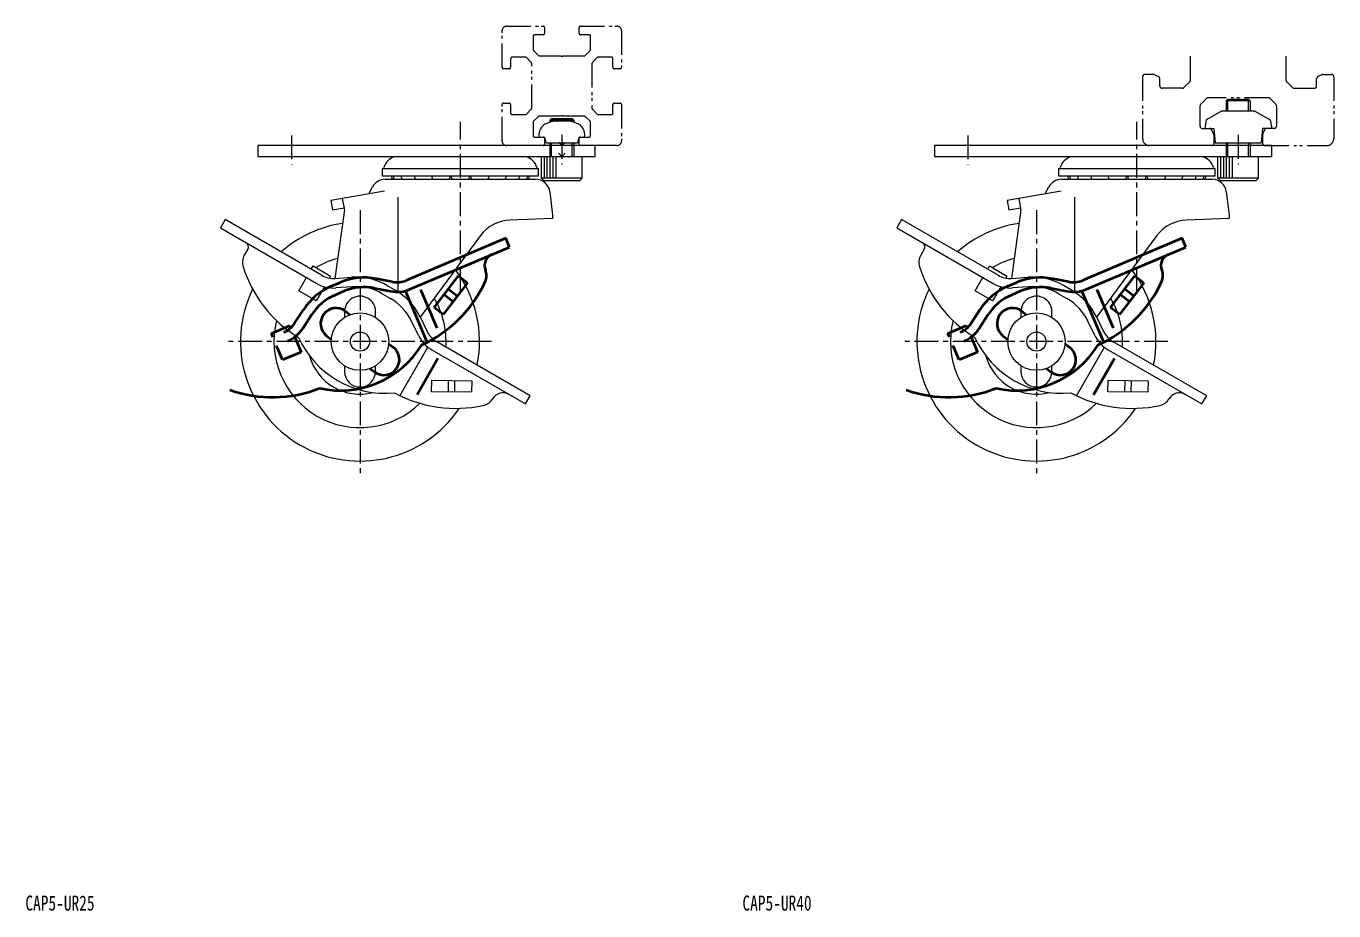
# Model space of a CAD drawing. Units: millimetres on the paper. Extents: x -594 to 524, y -420 to -108.
# Drawn here: x 245.7 to 519.2, y -419.6 to -234.5 of the extents above; entities that cross this region are included whole.
import ezdxf
from ezdxf.enums import TextEntityAlignment as Align

# ---------------------------------------------------------------- set-up
doc = ezdxf.new("R2010")
doc.units = ezdxf.units.MM
doc.linetypes.add('CHAIN1', pattern=[8, 5, -1, 1, -1])
doc.linetypes.add('DOUBLE_CHAIN1', pattern=[8.8, 5, -1, 0.6, -0.6, 0.6, -1])
doc.layers.add('0-0', color=7, linetype='Continuous', lineweight=18)
doc.layers.add('0-1', color=4, linetype='DOUBLE_CHAIN1', lineweight=18)
doc.styles.add('ＭＳ ゴシック', font='')
doc.styles.get('ＭＳ ゴシック').set_extended_font_data('MS Gothic')

msp = doc.modelspace()

# ---------------------------------------------------------------- linework, layer by layer
at = {"layer": '0-0'}
for p, q in [((497.063, -249.8), (496.713, -250.15)), ((496.713, -250.15), (496.713, -252.3)), ((497.063, -249.8), (501.363, -249.8)), ((501.713, -250.15), (501.363, -249.8)), ((501.713, -250.15), (501.713, -252.3)), ((355.563, -253.8), (355.213, -254.15)), ((355.213, -254.15), (355.213, -254.6)), ((355.563, -253.8), (359.863, -253.8)), ((359.311, -254.4), (356.116, -254.4)), ((360.213, -254.15), (359.863, -253.8)), ((360.213, -254.15), (360.213, -254.6)), ((495.713, -252.3), (492.534, -254.135)), ((502.713, -252.3), (495.713, -252.3)), ((502.713, -252.3), (505.892, -254.135)), ((355.432, -254.521), (354.558, -254.839)), ((360.868, -254.839), (359.995, -254.521)), ((494.126, -255.9), (494.388, -258.9)), ((504.301, -255.9), (504.038, -258.9)), ((294.145, -259.5), (294.145, -261.8)), ((364.713, -259.5), (294.145, -259.5)), ((352.966, -257.7), (354.142, -257.7)), ((354.463, -258.9), (354.142, -257.7)), ((354.463, -258.9), (360.963, -258.9)), ((355.213, -258.9), (355.213, -261.8)), ((360.213, -258.9), (360.213, -261.8)), ((361.285, -257.7), (360.963, -258.9)), ((361.285, -257.7), (362.46, -257.7)), ((364.713, -261.8), (364.713, -259.5)), ((435.645, -259.5), (435.645, -261.8)), ((506.213, -259.5), (435.645, -259.5)), ((494.388, -258.9), (504.038, -258.9)), ((496.713, -258.9), (496.713, -261.8)), ((501.713, -258.9), (501.713, -261.8)), ((506.213, -261.8), (506.213, -259.5)), ((294.145, -261.8), (364.713, -261.8)), ((354.07, -266.3), (354.07, -261.8)), ((354.677, -266.3), (354.677, -261.8)), ((355.285, -266.3), (355.285, -261.8)), ((355.892, -266.3), (355.892, -261.8)), ((356.499, -266.3), (356.499, -261.8)), ((357.713, -261.8), (357.006, -261.093)), ((357.713, -261.8), (358.42, -261.093)), ((361.963, -266.3), (361.963, -261.8)), ((435.645, -261.8), (506.213, -261.8)), ((495.57, -266.3), (495.57, -261.8)), ((496.177, -266.3), (496.177, -261.8)), ((496.785, -266.3), (496.785, -261.8)), ((497.392, -266.3), (497.392, -261.8)), ((497.999, -266.3), (497.999, -261.8)), ((503.463, -266.3), (503.463, -261.8)), ((320.2, -265.9), (320.2, -264.3)), ((320.2, -264.3), (352.8, -264.3)), ((352.8, -264.3), (352.8, -265.9)), ((461.7, -265.9), (461.7, -264.3)), ((461.7, -264.3), (494.3, -264.3)), ((494.3, -264.3), (494.3, -265.9)), ((352.8, -265.9), (320.2, -265.9)), ((320.758, -266.54), (352.242, -266.54)), ((361.963, -266.3), (353.463, -266.3)), ((353.963, -266.8), (361.463, -266.8)), ((361.963, -266.3), (361.463, -266.8)), ((494.3, -265.9), (461.7, -265.9)), ((462.258, -266.54), (493.742, -266.54)), ((503.463, -266.3), (494.963, -266.3)), ((495.463, -266.8), (502.963, -266.8)), ((503.463, -266.3), (502.963, -266.8)), ((320.645, -268.993), (309.4, -270.975)), ((312.226, -272.606), (311.862, -270.541)), ((317.35, -269.574), (318.103, -268.143)), ((323.5, -290.132), (323.5, -270.259)), ((355.221, -269.185), (355.8, -274.04)), ((462.145, -268.993), (450.9, -270.975)), ((453.726, -272.606), (453.362, -270.541)), ((458.85, -269.574), (459.603, -268.143)), ((465, -290.132), (465, -270.259)), ((496.721, -269.185), (497.3, -274.04)), ((309.4, -270.975), (309.747, -272.945)), ((309.747, -272.945), (312.209, -272.511)), ((312.232, -272.915), (310.261, -287.283)), ((450.9, -270.975), (451.247, -272.945)), ((451.247, -272.945), (453.709, -272.511)), ((453.732, -272.915), (451.761, -287.283)), ((287.284, -274.972), (286.284, -276.704)), ((307.462, -286.622), (287.284, -274.972)), ((355.8, -274.773), (346.85, -275.086)), ((355.8, -274.04), (355.8, -274.773)), ((428.784, -274.972), (427.784, -276.704)), ((448.962, -286.622), (428.784, -274.972)), ((497.3, -274.773), (488.35, -275.086)), ((497.3, -274.04), (497.3, -274.773)), ((286.284, -276.704), (306.462, -288.354)), ((340.699, -278.321), (328.082, -295.367)), ((427.784, -276.704), (447.962, -288.354)), ((482.199, -278.321), (469.582, -295.367)), ((292.019, -281.17), (291.293, -282.428)), ((433.519, -281.17), (432.793, -282.428)), ((302.697, -289.875), (304.297, -287.104)), ((305.297, -285.372), (305.697, -284.679)), ((305.697, -284.679), (309.334, -286.779)), ((309.334, -286.779), (309.083, -287.214)), ((310.324, -287.279), (313.693, -287.034)), ((444.197, -289.875), (445.797, -287.104)), ((446.797, -285.372), (447.197, -284.679)), ((447.197, -284.679), (450.834, -286.779)), ((450.834, -286.779), (450.583, -287.214)), ((451.824, -287.279), (455.193, -287.034)), ((306.334, -291.975), (302.697, -289.875)), ((308.039, -289.022), (306.334, -291.975)), ((313.838, -289.029), (310.469, -289.273)), ((322.866, -289.742), (321.134, -288.742)), ((447.834, -291.975), (444.197, -289.875)), ((449.539, -289.022), (447.834, -291.975)), ((455.338, -289.029), (451.969, -289.273)), ((464.366, -289.742), (462.634, -288.742)), ((320.134, -290.474), (321.866, -291.474)), ((461.634, -290.474), (463.366, -291.474)), ((312.25, -294.25), (312.25, -295.456)), ((318.75, -295.456), (318.75, -294.25)), ((328.065, -295.332), (329.538, -298.372)), ((453.75, -294.25), (453.75, -295.456)), ((460.25, -295.456), (460.25, -294.25)), ((469.565, -295.332), (471.038, -298.372)), ((327.738, -299.244), (326.265, -296.204)), ((469.238, -299.244), (467.765, -296.204)), ((351.11, -311.822), (331.538, -300.522)), ((492.61, -311.822), (473.038, -300.522)), ((323.861, -311.819), (329.708, -301.692)), ((330.538, -302.254), (350.11, -313.554)), ((465.361, -311.819), (471.208, -301.692)), ((472.038, -302.254), (491.61, -313.554)), ((312.25, -305.544), (312.25, -306.75)), ((318.75, -306.75), (318.75, -305.544)), ((453.75, -305.544), (453.75, -306.75)), ((460.25, -306.75), (460.25, -305.544)), ((330.462, -310.986), (330.49, -308.586)), ((330.49, -308.586), (338.862, -308.685)), ((333.962, -308.627), (333.934, -311.027)), ((335.334, -311.043), (335.362, -308.644)), ((338.862, -308.685), (338.834, -311.085)), ((471.962, -310.986), (471.99, -308.586)), ((471.99, -308.586), (480.362, -308.685)), ((475.462, -308.627), (475.434, -311.027)), ((476.834, -311.043), (476.862, -308.644)), ((480.362, -308.685), (480.334, -311.085)), ((338.834, -311.085), (330.462, -310.986)), ((350.11, -313.554), (351.11, -311.822)), ((480.334, -311.085), (471.962, -310.986)), ((491.61, -313.554), (492.61, -311.822)), ((343.254, -312.428), (343.231, -312.469)), ((484.754, -312.428), (484.731, -312.469))]:
    msp.add_line(p, q, dxfattribs=at)
at = {"layer": '0-0', "lineweight": 40}
for p, q in [((345.973, -278.874), (325.169, -287.705)), ((346.754, -280.715), (345.973, -278.874)), ((487.473, -278.874), (466.669, -287.705)), ((488.254, -280.715), (487.473, -278.874)), ((325.951, -289.546), (346.754, -280.715)), ((467.451, -289.546), (488.254, -280.715)), ((330.979, -293.395), (336.097, -286.768)), ((336.097, -286.768), (337.996, -288.235)), ((341.729, -285.513), (341.748, -285.556)), ((472.479, -293.395), (477.597, -286.768)), ((477.597, -286.768), (479.496, -288.235)), ((483.229, -285.513), (483.248, -285.556)), ((309.5, -288.924), (311.341, -288.143)), ((318.548, -289.317), (321.862, -289.97)), ((322.249, -288.008), (318.934, -287.355)), ((329.571, -300.635), (325.002, -289.87)), ((328.156, -289.623), (331.561, -297.643)), ((337.996, -288.235), (332.878, -294.862)), ((335.857, -291.005), (333.957, -289.538)), ((451, -288.924), (452.841, -288.143)), ((460.048, -289.317), (463.362, -289.97)), ((463.749, -288.008), (460.434, -287.355)), ((471.071, -300.635), (466.502, -289.87)), ((469.656, -289.623), (473.061, -297.643)), ((479.496, -288.235), (474.378, -294.862)), ((477.357, -291.005), (475.457, -289.538)), ((312.122, -289.984), (310.281, -290.765)), ((333.101, -290.646), (335.001, -292.113)), ((453.622, -289.984), (451.781, -290.765)), ((474.601, -290.646), (476.501, -292.113)), ((301.826, -296.677), (303.658, -293.839)), ((305.338, -294.924), (303.506, -297.762)), ((312.464, -294.143), (313.428, -294.869)), ((332.878, -294.862), (330.979, -293.395)), ((443.326, -296.677), (445.158, -293.839)), ((446.838, -294.924), (445.006, -297.762)), ((453.964, -294.143), (454.928, -294.869)), ((474.378, -294.862), (472.479, -293.395)), ((296.965, -298.808), (300.831, -297.166)), ((300.831, -297.166), (301.028, -297.629)), ((438.465, -298.808), (442.331, -297.166)), ((442.331, -297.166), (442.528, -297.629)), ((297.278, -299.544), (296.965, -298.808)), ((301.844, -299.551), (303.176, -302.69)), ((308.553, -299.334), (309.516, -300.06)), ((438.778, -299.544), (438.465, -298.808)), ((443.344, -299.551), (444.676, -302.69)), ((450.053, -299.334), (451.016, -300.06)), ((299.31, -304.331), (298.059, -301.385)), ((303.176, -302.69), (299.31, -304.331)), ((321.484, -300.94), (322.447, -301.666)), ((440.81, -304.331), (439.559, -301.385)), ((444.676, -302.69), (440.81, -304.331)), ((462.984, -300.94), (463.947, -301.666)), ((317.572, -306.131), (318.536, -306.857)), ((331.804, -304.061), (327.447, -311.607)), ((459.072, -306.131), (460.036, -306.857)), ((473.304, -304.061), (468.947, -311.607))]:
    msp.add_line(p, q, dxfattribs=at)
at = {"layer": '0-0'}
for points in [[(492.534, -254.135), (492.213, -255.9), (494.126, -255.9)], [(505.892, -254.135), (506.213, -255.9), (504.301, -255.9)], [(357.006, -258.793), (357.713, -259.5), (358.42, -258.793)], [(353.963, -266.8), (353.463, -266.3), (353.463, -261.8)], [(495.463, -266.8), (494.963, -266.3), (494.963, -261.8)]]:
    msp.add_lwpolyline(points, dxfattribs=at)
for centre, radius in [((315.5, -300.5), 6), ((457, -300.5), 6), ((315.5, -300.5), 2), ((457, -300.5), 2)]:
    msp.add_circle(centre, radius, dxfattribs=at)
for centre, radius, start, end in [((356.116, -256.4), 2, 90, 110), ((359.311, -256.4), 2, 70, 90), ((355.413, -257.188), 2.5, 110, 191.82177), ((360.013, -257.188), 2.5, 348.17823, 70), ((323.834, -265.111), 3.5, 108.9031, 162.99647), ((349.166, -265.111), 3.5, 17.0035, 71.09686), ((465.334, -265.111), 3.5, 108.9031, 162.99647), ((490.666, -265.111), 3.5, 17.0035, 71.09686), ((320.2, -264), 0.3, 270.00002, 342.99648), ((352.8, -264), 0.3, 197.00351, 269.99996), ((461.7, -264), 0.3, 270.00002, 342.99648), ((494.3, -264), 0.3, 197.00351, 269.99996), ((320.758, -269.54), 3, 89.99998, 152.24815), ((324, -265.515), 1.984, 191.17179, 211.08122), ((324.382, -265.515), 1.984, 191.17179, 211.08122), ((326.035, -265.515), 1.984, 191.17179, 211.08122), ((328.822, -265.515), 1.984, 191.17179, 211.08122), ((332.441, -265.515), 1.984, 191.17178, 211.08122), ((328.822, -265.515), 1.984, 328.91878, 335.75464), ((332.441, -265.515), 1.984, 328.91878, 348.8282), ((336.5, -265.515), 1.984, 191.17178, 211.08122), ((336.5, -265.515), 1.984, 328.91878, 348.8282), ((340.559, -265.515), 1.984, 191.17178, 211.08122), ((340.559, -265.515), 1.984, 328.91878, 348.8282), ((344.178, -265.515), 1.984, 204.24535, 211.08122), ((344.178, -265.515), 1.984, 328.91878, 348.82819), ((346.965, -265.515), 1.984, 328.91878, 348.82819), ((348.618, -265.515), 1.984, 328.91878, 348.82819), ((349, -265.515), 1.984, 328.91878, 348.82818), ((352.242, -269.54), 3, 6.7968, 89.99998), ((462.258, -269.54), 3, 89.99998, 152.24815), ((465.5, -265.515), 1.984, 191.17179, 211.08122), ((465.882, -265.515), 1.984, 191.17179, 211.08122), ((467.535, -265.515), 1.984, 191.17179, 211.08122), ((470.322, -265.515), 1.984, 191.17179, 211.08122), ((473.941, -265.515), 1.984, 191.17178, 211.08122), ((470.322, -265.515), 1.984, 328.91878, 335.75464), ((473.941, -265.515), 1.984, 328.91878, 348.8282), ((478, -265.515), 1.984, 191.17178, 211.08122), ((478, -265.515), 1.984, 328.91878, 348.8282), ((482.059, -265.515), 1.984, 191.17178, 211.08122), ((482.059, -265.515), 1.984, 328.91878, 348.8282), ((485.678, -265.515), 1.984, 204.24535, 211.08122), ((485.678, -265.515), 1.984, 328.91878, 348.82819), ((488.465, -265.515), 1.984, 328.91878, 348.82819), ((490.118, -265.515), 1.984, 328.91878, 348.82819), ((490.5, -265.515), 1.984, 328.91878, 348.82818), ((493.742, -269.54), 3, 6.7968, 89.99998), ((311.241, -272.779), 1, 352.18958, 10), ((452.741, -272.779), 1, 352.18958, 10), ((315.5, -300.5), 25, 98.3826, 131.33708), ((347.129, -283.081), 8, 92.00003, 143.32582), ((457, -300.5), 25, 98.3826, 131.33708), ((488.629, -283.081), 8, 92.00003, 143.32582), ((291.153, -280.67), 1, 330, 60), ((432.653, -280.67), 1, 330, 60), ((293.891, -283.928), 3, 150.00001, 197.70704), ((315.5, -300.5), 18, 104.9932, 120.73242), ((435.391, -283.928), 3, 150.00001, 197.70704), ((457, -300.5), 18, 104.9932, 120.73242), ((316.754, -276.629), 27, 197.70704, 238.39972), ((309.962, -282.292), 5, 240, 274.1503), ((314.634, -300), 13, 59.99999, 94.1503), ((315.5, -300.5), 25, 348.66293, 36.9648), ((458.254, -276.629), 27, 197.70704, 238.39972), ((451.462, -282.292), 5, 240, 274.1503), ((456.134, -300), 13, 59.99999, 94.1503), ((457, -300.5), 25, 348.66293, 36.9648), ((315.5, -300.5), 25, 153.97268, 326.02733), ((309.962, -282.292), 7, 240, 274.1503), ((314.634, -300), 11, 59.99999, 94.1503), ((316.366, -301), 13, 25.8497, 59.99999), ((457, -300.5), 25, 153.97268, 326.02733), ((451.462, -282.292), 7, 240, 274.1503), ((456.134, -300), 11, 59.99999, 94.1503), ((457.866, -301), 13, 25.8497, 59.99999), ((315.5, -294.25), 3.25, 0, 180.00001), ((316.366, -301), 11, 25.8497, 59.99999), ((315.5, -300.5), 18, 356.3878, 30.27582), ((457, -294.25), 3.25, 0, 180.00001), ((457.866, -301), 11, 25.8497, 59.99999), ((457, -300.5), 18, 356.3878, 30.27582), ((315.5, -300.5), 18, 165.8438, 314.15619), ((457, -300.5), 18, 165.8438, 314.15619), ((320.8, -291.32), 20, 204.53533, 275.46466), ((334.038, -296.192), 7, 205.84971, 240), ((334.038, -296.192), 5, 205.84971, 240), ((462.3, -291.32), 20, 204.53533, 275.46466), ((475.538, -296.192), 7, 205.84971, 240), ((475.538, -296.192), 5, 205.84971, 240), ((315.5, -300.5), 11, 195.60874, 284.39123), ((457, -300.5), 11, 195.60874, 284.39123), ((315.5, -306.75), 3.25, 180.00001, 0), ((457, -306.75), 3.25, 180.00001, 0), ((335.546, -287.479), 27, 241.60028, 282.29296), ((345.396, -313.719), 2.5, 59.99999, 149.5104), ((477.046, -287.479), 27, 241.60028, 282.29296), ((486.896, -313.719), 2.5, 59.99999, 149.5104), ((340.656, -310.928), 3, 282.29296, 330), ((482.156, -310.928), 3, 282.29296, 330)]:
    msp.add_arc(centre, radius, start, end, dxfattribs=at)
at = {"layer": '0-0', "lineweight": 40}
for centre, radius, start, end in [((344.049, -284.579), 2.5, 113, 202.5104), ((485.549, -284.579), 2.5, 113, 202.5104), ((316.421, -300.109), 13, 78.8497, 113), ((338.968, -286.685), 3, 335.29296, 23), ((457.921, -300.109), 13, 78.8497, 113), ((480.468, -286.685), 3, 335.29296, 23), ((314.579, -300.891), 13, 113, 147.15031), ((316.421, -300.109), 11, 78.8497, 113), ((323.216, -283.102), 7, 258.8497, 293), ((323.216, -283.102), 5, 258.8497, 293), ((317.165, -276.654), 27, 294.60028, 335.29296), ((456.079, -300.891), 13, 113, 147.15031), ((457.921, -300.109), 11, 78.8497, 113), ((464.716, -283.102), 7, 258.8497, 293), ((464.716, -283.102), 5, 258.8497, 293), ((458.665, -276.654), 27, 294.60028, 335.29296), ((314.579, -300.891), 11, 113, 147.15031), ((456.079, -300.891), 11, 113, 147.15031), ((310.509, -296.739), 3.25, 53, 232.99999), ((452.009, -296.739), 3.25, 53, 232.99999), ((297.625, -293.965), 5, 293, 327.1503), ((297.625, -293.965), 7, 293, 327.1503), ((439.125, -293.965), 5, 293, 327.1503), ((439.125, -293.965), 7, 293, 327.1503), ((311.358, -290.743), 20, 257.53533, 328.46466), ((320.491, -304.261), 3.25, 233.00001, 53), ((452.858, -290.743), 20, 257.53533, 328.46466), ((461.991, -304.261), 3.25, 233.00001, 53), ((297.19, -285.133), 27, 250.70704, 291.39972), ((438.69, -285.133), 27, 250.70704, 291.39972)]:
    msp.add_arc(centre, radius, start, end, dxfattribs=at)
at = {"layer": '0-1'}
for p, q in [((346.213, -234.5), (353.813, -234.5)), ((354.113, -234.8), (354.113, -236)), ((361.313, -236), (361.313, -234.8)), ((361.613, -234.5), (369.213, -234.5)), ((345.213, -243.1), (345.213, -235.5)), ((351.713, -236.6), (351.713, -239.376)), ((353.813, -236.3), (352.013, -236.3)), ((363.413, -236.3), (361.613, -236.3)), ((363.713, -239.376), (363.713, -236.6)), ((370.213, -235.5), (370.213, -243.1)), ((351.801, -239.588), (352.825, -240.612)), ((353.037, -240.7), (357.513, -240.7)), ((357.513, -240.7), (357.713, -240.9)), ((357.713, -240.9), (357.913, -240.7)), ((357.913, -240.7), (362.389, -240.7)), ((362.601, -240.612), (363.625, -239.588)), ((489.213, -245.793), (489.213, -240.514)), ((509.213, -245.793), (509.213, -240.514)), ((346.713, -243.4), (345.513, -243.4)), ((347.013, -241.3), (347.013, -243.1)), ((350.089, -241), (347.313, -241)), ((351.325, -242.112), (350.301, -241.088)), ((351.413, -251.676), (351.413, -242.324)), ((364.013, -242.324), (364.013, -251.676)), ((365.125, -241.088), (364.101, -242.112)), ((368.113, -241), (365.337, -241)), ((368.413, -243.1), (368.413, -241.3)), ((369.913, -243.4), (368.713, -243.4)), ((479.213, -245.1), (479.213, -258)), ((481.495, -244.6), (479.713, -244.6)), ((481.719, -244.653), (482.537, -245.062)), ((482.813, -247), (482.813, -245.509)), ((489.067, -246.146), (487.86, -247.354)), ((509.36, -246.146), (510.567, -247.354)), ((515.613, -247), (515.613, -245.509)), ((516.708, -244.653), (515.89, -245.062)), ((516.931, -244.6), (518.713, -244.6)), ((519.213, -245.1), (519.213, -258)), ((487.506, -247.5), (483.313, -247.5)), ((510.92, -247.5), (515.113, -247.5)), ((345.213, -258.5), (345.213, -250.9)), ((345.513, -250.6), (346.713, -250.6)), ((347.013, -250.9), (347.013, -252.7)), ((368.413, -252.7), (368.413, -250.9)), ((368.713, -250.6), (369.913, -250.6)), ((370.213, -250.9), (370.213, -258.5)), ((491.213, -251.207), (491.213, -255.4)), ((492.567, -249.646), (491.36, -250.854)), ((505.506, -249.5), (492.92, -249.5)), ((507.067, -250.854), (505.86, -249.646)), ((507.213, -251.207), (507.213, -255.4)), ((347.313, -253), (350.089, -253)), ((350.301, -252.912), (351.325, -251.888)), ((352.825, -253.388), (351.801, -254.412)), ((357.513, -253.3), (353.037, -253.3)), ((357.713, -253.1), (357.513, -253.3)), ((357.913, -253.3), (357.713, -253.1)), ((362.389, -253.3), (357.913, -253.3)), ((363.625, -254.412), (362.601, -253.388)), ((364.101, -251.888), (365.125, -252.912)), ((365.337, -253), (368.113, -253)), ((351.713, -254.624), (351.713, -257.4)), ((363.713, -257.4), (363.713, -254.624)), ((491.713, -255.9), (493.204, -255.9)), ((494.06, -256.994), (493.651, -256.176)), ((504.366, -256.994), (504.775, -256.176)), ((506.713, -255.9), (505.222, -255.9)), ((353.813, -259.5), (346.213, -259.5)), ((352.013, -257.7), (353.813, -257.7)), ((354.113, -258), (354.113, -259.2)), ((361.313, -259.2), (361.313, -258)), ((361.613, -257.7), (363.413, -257.7)), ((369.213, -259.5), (361.613, -259.5)), ((493.613, -259.5), (480.713, -259.5)), ((494.113, -257.218), (494.113, -259)), ((504.313, -257.218), (504.313, -259)), ((504.813, -259.5), (517.713, -259.5))]:
    msp.add_line(p, q, dxfattribs=at)
at = {"layer": '0-1', "linetype": 'Continuous'}
for p, q in [((501.713, -250.15), (496.713, -250.15)), ((497.063, -252.3), (497.063, -249.8)), ((501.363, -252.3), (501.363, -249.8)), ((360.213, -254.15), (355.213, -254.15)), ((355.563, -254.478), (355.563, -253.8)), ((359.863, -254.478), (359.863, -253.8)), ((355.563, -261.8), (355.563, -258.9)), ((359.863, -261.8), (359.863, -258.9)), ((497.063, -261.8), (497.063, -258.9)), ((501.363, -261.8), (501.363, -258.9))]:
    msp.add_line(p, q, dxfattribs=at)
at = {"layer": '0-1', "linetype": 'CHAIN1'}
for p, q in [((336.5, -290.233), (336.5, -254.5)), ((478, -290.233), (478, -254.5)), ((301.145, -257.345), (301.145, -263.479)), ((357.713, -257.241), (357.713, -263.479)), ((442.645, -257.345), (442.645, -263.479)), ((499.213, -257.241), (499.213, -263.479)), ((315.5, -273), (315.5, -328)), ((457, -273), (457, -328)), ((343, -300.5), (288, -300.5)), ((484.5, -300.5), (429.5, -300.5))]:
    msp.add_line(p, q, dxfattribs=at)
at = {"layer": '0-1'}
for centre, radius, start, end in [((346.213, -235.5), 1, 90, 180), ((353.813, -234.8), 0.3, 0, 90), ((361.613, -234.8), 0.3, 90, 180), ((369.213, -235.5), 1, 0, 90), ((352.013, -236.6), 0.3, 90, 180), ((353.813, -236), 0.3, 270, 0), ((361.613, -236), 0.3, 180, 270), ((363.413, -236.6), 0.3, 0, 90), ((352.013, -239.376), 0.3, 180, 225), ((353.037, -240.4), 0.3, 225, 270), ((362.389, -240.4), 0.3, 270, 315), ((363.413, -239.376), 0.3, 315, 0), ((345.513, -243.1), 0.3, 180, 270), ((346.713, -243.1), 0.3, 270, 0), ((347.313, -241.3), 0.3, 90, 180), ((350.089, -241.3), 0.3, 45, 90), ((351.113, -242.324), 0.3, 0, 45), ((364.313, -242.324), 0.3, 135, 180), ((365.337, -241.3), 0.3, 90, 135), ((368.113, -241.3), 0.3, 0, 90), ((368.713, -243.1), 0.3, 180, 270), ((369.913, -243.1), 0.3, 270, 0), ((479.713, -245.1), 0.5, 90, 180), ((481.495, -245.1), 0.5, 63.43494, 90), ((482.313, -245.509), 0.5, 0, 63.43494), ((488.713, -245.793), 0.5, 315, 0), ((509.713, -245.793), 0.5, 180, 224.99998), ((516.113, -245.509), 0.5, 116.56505, 180), ((516.931, -245.1), 0.5, 90, 116.56505), ((518.713, -245.1), 0.5, 0, 90), ((483.313, -247), 0.5, 180, 270), ((487.506, -247), 0.5, 270, 315), ((510.92, -247), 0.5, 225, 270), ((515.113, -247), 0.5, 270, 0), ((345.513, -250.9), 0.3, 90, 180), ((346.713, -250.9), 0.3, 0, 90), ((368.713, -250.9), 0.3, 90, 180), ((369.913, -250.9), 0.3, 0, 90), ((491.713, -251.207), 0.5, 135, 180), ((492.92, -250), 0.5, 90, 135), ((505.506, -250), 0.5, 45, 90), ((506.713, -251.207), 0.5, 0, 45), ((347.313, -252.7), 0.3, 180, 270), ((350.089, -252.7), 0.3, 270, 315), ((351.113, -251.676), 0.3, 315, 0), ((353.037, -253.6), 0.3, 90, 135), ((362.389, -253.6), 0.3, 45, 90), ((364.313, -251.676), 0.3, 180, 225), ((365.337, -252.7), 0.3, 225, 270), ((368.113, -252.7), 0.3, 270, 0), ((352.013, -254.624), 0.3, 135, 180), ((363.413, -254.624), 0.3, 0, 45), ((491.713, -255.4), 0.5, 180, 270), ((493.204, -256.4), 0.5, 26.56505, 90), ((493.613, -257.218), 0.5, 359.99998, 26.56505), ((504.813, -257.218), 0.5, 153.43494, 180), ((505.222, -256.4), 0.5, 90, 153.43494), ((506.713, -255.4), 0.5, 270, 0), ((346.213, -258.5), 1, 180, 270), ((352.013, -257.4), 0.3, 180, 270), ((353.813, -258), 0.3, 0, 90), ((353.813, -259.2), 0.3, 270, 0), ((361.613, -258), 0.3, 90, 180), ((361.613, -259.2), 0.3, 180, 270), ((363.413, -257.4), 0.3, 270, 0), ((369.213, -258.5), 1, 270, 0), ((480.713, -258), 1.5, 180, 270), ((493.613, -259), 0.5, 270, 359.99998), ((504.813, -259), 0.5, 180, 270), ((517.713, -258), 1.5, 270, 0)]:
    msp.add_arc(centre, radius, start, end, dxfattribs=at)

# ---------------------------------------------------------------- texts
at = {"layer": '0-0', "style": 'ＭＳ ゴシック', "width": 0.75}
for s, p in [('CAP5-UR25', (245.5, -420.5)), ('CAP5-UR40', (395.5, -420.5))]:
    msp.add_text(s, height=3.152, dxfattribs=at).set_placement(p, align=Align.BOTTOM_LEFT)

doc.saveas('drawing.dxf')
